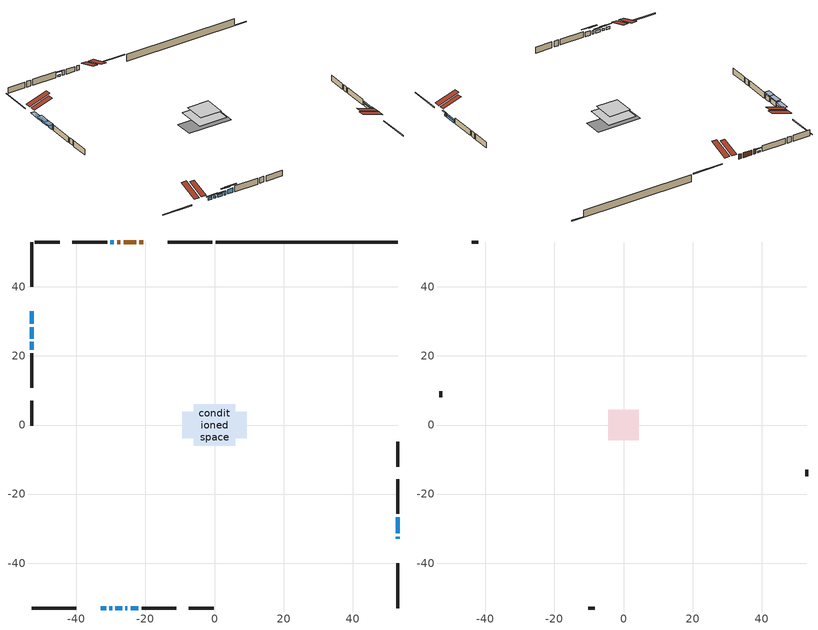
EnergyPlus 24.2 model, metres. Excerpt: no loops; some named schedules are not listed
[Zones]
conditioned space
 floor adiabatic (AdiabaticFloorConstruction): -5.98,-5.98 -5.98,5.98 5.98,5.98 5.98,-5.98 z1.92
 floor foundation (Slab1 construction): -9.31,-3.84 -9.31,3.84 9.31,3.84 9.31,-3.84 z-1.09
 wall outside (RimJoist1 construction): -0.58,52.98 -13.47,52.98 / -52.98,-52.98 -40.08,-52.98 / -52.98,52.98 -52.98,40.08 / 52.98,-52.98 52.98,-40.08 z1.92:2.22
 wall outside (AdiabaticWallConstruction 1): -20.62,52.98 -21.72,52.98 / -22.65,52.98 -26.31,52.98 / -27.24,52.98 -28.17,52.98 z1.92:3.95
 wall outside (AdiabaticWallConstruction): 52.98,-32.94 52.98,-32.33 z1.92:2.84; 52.98,-31.4 52.98,-26.67 / -32.94,-52.98 -31.36,-52.98 / -30.43,-52.98 -29.67,-52.98 z1.92:2.89; -28.74,-52.98 -26.76,-52.98 z1.92:2.94; -52.98,32.94 -52.98,29.28 z1.92:3.29; -25.83,-52.98 -25.22,-52.98 z1.92:3.55; -52.98,28.35 -52.98,25 / -52.98,24.07 -52.98,21.73 z1.92:3.95; -24.29,-52.98 -22.06,-52.98 z1.92:3.75; -29.1,52.98 -30.17,52.98 z1.92:2.63
 wall outside (Wall1 construction): -31.1,52.98 -41.13,52.98 / -21.13,-52.98 -11.1,-52.98 / -52.98,20.8 -52.98,10.77 / 52.98,-25.74 52.98,-15.71 z1.92:4.36
 wall outside (Wall3 construction): -44.82,52.98 -52.05,52.98 / -7.41,-52.98 -0.18,-52.98 / -52.98,7.08 -52.98,-0.15 / 52.98,-12.03 52.98,-4.8 z1.92:4.36
 wall foundation (FoundationWall1 construction): 0.35,52.98,-1.09 0.35,52.98,1.92 47.71,52.98,1.92 47.71,52.98,-0.81 52.98,52.98,-0.81 52.98,52.98,-1.09
 window (WindowConstruction 8): 52.98,-32.94 52.98,-32.33 z1.92:2.83
 window (WindowConstruction 4): 52.98,-31.4 52.98,-26.67 z1.92:2.89
 window (WindowConstruction 5): -32.94,-52.98 -31.36,-52.98 z1.92:2.89
 window (WindowConstruction 6): -30.43,-52.98 -29.67,-52.98 z1.92:2.89
 window (WindowConstruction 7): -28.74,-52.98 -26.76,-52.98 z1.92:2.93
 window (WindowConstruction 10): -52.98,32.94 -52.98,29.28 z1.92:3.29
 window (WindowConstruction 9): -25.83,-52.98 -25.22,-52.98 z1.92:3.54
 window (WindowConstruction): -52.98,28.35 -52.98,25 z1.92:3.95
 window (WindowConstruction 1): -24.29,-52.98 -22.06,-52.98 z1.92:3.75
 window (WindowConstruction 2): -52.98,24.07 -52.98,21.73 z1.92:3.95
 window (WindowConstruction 3): -29.1,52.98 -30.17,52.98 z1.92:2.63
 door (Door): -20.62,52.98 -21.72,52.98 z1.92:3.95
 door (Door 1): -22.65,52.98 -26.31,52.98 z1.92:3.95
 door (Door 2): -27.24,52.98 -28.17,52.98 z1.92:3.95
 ceiling adiabatic (AdiabaticFloorConstruction): 5.98,-5.98 5.98,5.98 -5.98,5.98 -5.98,-5.98 z1.92
 roof outside (Roof2 construction): -19.69,52.98,4.36 -19.69,45.14,6.97 -17.62,45.14,6.97 -17.62,52.98,4.36; -33.87,-52.98,4.36 -33.87,-45.14,6.97 -35.93,-45.14,6.97 -35.93,-52.98,4.36; -52.98,33.87,4.36 -45.14,33.87,6.97 -45.14,35.93,6.97 -52.98,35.93,4.36; 52.98,-33.87,4.36 45.14,-33.87,6.97 45.14,-35.93,6.97 52.98,-35.93,4.36
attic - vented
 floor to conditioned space (Floor1 construction Reversed): -4.46,-4.46 -4.46,4.46 4.46,4.46 4.46,-4.46 z4.36
 wall outside (Wall2 construction): -42.06,52.98 -43.89,52.98 / -10.17,-52.98 -8.34,-52.98 / -52.98,9.84 -52.98,8.01 / 52.98,-14.78 52.98,-12.95 z1.92:4.36
 roof outside (Roof1 construction): -16.69,52.98,4.36 -16.69,44.29,7.26 -14.4,44.29,7.26 -14.4,52.98,4.36; -36.86,-52.98,4.36 -36.86,-44.29,7.26 -39.15,-44.29,7.26 -39.15,-52.98,4.36; -52.98,36.86,4.36 -44.29,36.86,7.26 -44.29,39.15,7.26 -52.98,39.15,4.36; 52.98,-36.86,4.36 44.29,-36.86,7.26 44.29,-39.15,7.26 52.98,-39.15,4.36
shading: 52.98,-31.42 52.98,-33.85 53.36,-33.85 53.36,-31.42 z3.75; 52.98,-26.06 52.98,-32.01 53.36,-32.01 53.36,-26.06 z3.5; -30.45,-52.98 -33.85,-52.98 -33.85,-53.36 -30.45,-53.36 z3.8; -28.76,-52.98 -31.34,-52.98 -31.34,-53.36 -28.76,-53.36 z3.8; -26.15,-52.98 -29.35,-52.98 -29.35,-53.36 -26.15,-53.36 z3.54; -52.98,28.67 -52.98,33.55 -54.8,33.55 -54.8,28.67 z3.9; -23.7,-52.98 -27.35,-52.98 -27.35,-53.36 -23.7,-53.36 z5.07; -52.98,24.39 -52.98,28.96 -54.8,28.96 -54.8,24.39 z4.56; -20.54,-52.98 -25.82,-52.98 -25.82,-53.36 -20.54,-53.36 z5.27; -52.98,21.12 -52.98,24.68 -54.8,24.68 -54.8,21.12 z4.56; -31.39,52.98 -27.88,52.98 -27.88,53.36 -31.39,53.36 z3.85
[Building]
Building 1: Terrain=Suburbs
[Site:Location]
Saint John AP_NB: Latitude {deg}=45.32; Longitude {deg}=-65.89; Time Zone {hr}=-4; Elevation {m}=109; Keep Site Location Information=Yes
[Site:GroundTemperature:Shallow]
1.82357, -0.0370019, -0.186003, 0.696932, 4.24142, 7.7694, 10.828, 12.7655, 12.9301, 11.3543, 8.37368, 4.95392
[Site:WaterMainsTemperature]
Calculation Method=Schedule; Temperature Schedule=mains temperature schedule
[Material] Roughness=Rough; Thermal Absorptance=0.9
Name | Thickness {m} | Conductivity {W/m-K} | Density {kg/m3} | Specific Heat {J/kg-K} | Solar Absorptance | Visible Absorptance
asphalt or fiberglass shingles | 0.00635 | 0.162714 | 1121.4 | 1465.45 | 0.4 | 0.4
ceiling loosefill ins | 0.0846667 | 0.0480833 | 16.02 | 1046.75 | 0.7 | 0.7
ceiling stud and cavity | 0.1397 | 0.0851257 | 65.682 | 1177.47 | 0.7 | 0.7
concrete 4.0 in. | 0.1016 | 1.803125 | 2242.8 | 837.4 | 0.7 | 0.7
concrete 8.0 in. | 0.2032 | 1.803125 | 2242.8 | 837.4 | 0.7 | 0.7
door material | 0.04445 | 0.0451087 | 512.64 | 1214.23 | 0.7 | 0.7
door material 1 | 0.04445 | 0.327969 | 512.64 | 1214.23 | 0.7 | 0.7
floor covering | 0.0127 | 0.0433444 | 54.468 | 1339.84 | 0.6 | 0.6
floor rigid ins; wall rigid ins 1 | 0.512978 | 0.029427 | 32.04 | 1214.23 | 0.7 | 0.7
floor stud and cavity | 0.1397 | 1.75129 | 37.0049 | 1207.88 | 0.7 | 0.7
furniture material conditioned space 1 | 0.1524 | 0.115458 | 640.8 | 1214.23 | 0.6 | 0.6
gypsum board | 0.0127 | 0.160291 | 801 | 837.4 | 0.6 | 0.6
osb sheathing 0.5 in. | 0.0127 | 0.115458 | 512.64 | 1214.23 | 0.7 | 0.7
osb sheathing 0.75 in. | 0.01905 | 0.115458 | 512.64 | 1214.23 | 0.7 | 0.7
osb sheathing 2.0 in. | 0.0508 | 0.115458 | 512.64 | 1214.23 | 0.7 | 0.7
rim joist rigid ins | 0.103632 | 0.029427 | 32.04 | 1214.23 | 0.7 | 0.7
rim joist stud and cavity | 0.0508 | 0.0192516 | 125.044 | 1163.47 | 0.6 | 0.6
roof rigid ins; wall rigid ins | 0.051816 | 0.029427 | 32.04 | 1214.23 | 0.7 | 0.7
roof stud and cavity | 0.2032 | 0.211052 | 78.34581 | 1123.46 | 0.7 | 0.7
wall stud and cavity | 0.1397 | 0.184082 | 139.0536 | 1170.24 | 0.7 | 0.7
wall stud and cavity 1 | 0.0889 | 6.1454 | 50.32683 | 1063.81 | 0.6 | 0.6
wall stud and cavity 2 | 0.1397 | 0.250838 | 139.0536 | 1170.24 | 0.7 | 0.7
wall stud and cavity 3 | 0.0889 | 0.380278 | 52.3479 | 1209.89 | 0.7 | 0.7
wall stud and cavity 4 | 0.0889 | 0.391764 | 83.0341 | 1211.67 | 0.7 | 0.7
wood siding | 0.0254 | 0.102417 | 544.68 | 1172.36 | 0.4 | 0.4
wood siding 1 | 0.00254 | 0.102417 | 544.68 | 1172.36 | 0.4 | 0.4
wood siding 2; wood siding 3; wood siding 4 | 0.0254 | 0.102417 | 544.68 | 1172.36 | 0.7 | 0.7
[WindowMaterial:SimpleGlazingSystem]
Name | U-Factor {W/m2-K} | Solar Heat Gain Coefficient
WindowMaterial | 2.92076 | 0.62
WindowMaterial 1 | 2.23884 | 0.63
WindowMaterial 2 | 2.91622 | 0.65
WindowMaterial 3 | 3.01899 | 0.5
WindowMaterial 4 | 2.97357 | 0.57
WindowMaterial 5 | 3.02581 | 0.5
WindowMaterial 6 | 2.24735 | 0.63
WindowMaterial 7 | 1.967427 | 0.57
WindowMaterial 8 | 3.00253 | 0.52
WindowMaterial 9 | 2.94631 | 0.61
[Construction]
AdiabaticFloorConstruction: floor stud and cavity, floor rigid ins, osb sheathing 0.75 in., floor covering
AdiabaticWallConstruction: wood siding 3, wall rigid ins 1, wall stud and cavity 3, gypsum board
AdiabaticWallConstruction 1: wood siding 4, wall rigid ins 1, wall stud and cavity 3, gypsum board
Door; Door 2: door material
Door 1: door material 1
Floor1 construction Reversed: gypsum board, ceiling stud and cavity, ceiling loosefill ins
FoundationWall1 construction: concrete 8.0 in.
furniture construction conditioned space 1: furniture material conditioned space 1
PartitionWallConstruction: gypsum board, wall stud and cavity 4, gypsum board
RimJoist1 construction: wood siding 2, rim joist rigid ins, osb sheathing 2.0 in., rim joist stud and cavity
Roof1 construction: asphalt or fiberglass shingles
Roof2 construction: asphalt or fiberglass shingles, roof rigid ins, osb sheathing 0.75 in., roof stud and cavity, gypsum board
Slab1 construction: concrete 4.0 in.
Wall1 construction: wood siding, wall rigid ins, osb sheathing 0.5 in., wall stud and cavity, gypsum board
Wall2 construction: wood siding 1, wall stud and cavity 1
Wall3 construction: wood siding, wall rigid ins, osb sheathing 0.5 in., wall stud and cavity 2, gypsum board
WindowConstruction: WindowMaterial
WindowConstruction 1: WindowMaterial 1
WindowConstruction 10: WindowMaterial 9
WindowConstruction 2: WindowMaterial 2
WindowConstruction 3: WindowMaterial 3
WindowConstruction 4; WindowConstruction 5: WindowMaterial 4
WindowConstruction 6: WindowMaterial 5
WindowConstruction 7: WindowMaterial 6
WindowConstruction 8: WindowMaterial 7
WindowConstruction 9: WindowMaterial 8
[Zone] Multiplier=1; Part of Total Floor Area=Yes
Name | Volume {m3}
attic - vented | 37.4299
conditioned space | 880.6
[Space]
Name | Zone | Volume {m3}
attic - vented 1 | attic - vented | 37.4299
conditioned space 1 | conditioned space | 880.6
[ZoneInfiltration:EffectiveLeakageArea]
infil attic - vented 1: Zone or Space=attic - vented 1; Schedule=Always On Discrete; Effective Air Leakage Area {cm2}=2809.41; Stack Coefficient=0.00037099; Wind Coefficient=1.30137e-05
[ZoneMixing]
whole house fan mix: Zone or Space=attic - vented; Schedule=Always On Continuous; Design Flow Rate Calculation Method=Flow/Zone; Design Flow Rate {m3/s}=0; Source Zone or Space=conditioned space
[SurfaceProperty:ExposedFoundationPerimeter]
Slab1: Exposed Perimeter Calculation Method=TotalExposedPerimeter; Total Exposed Perimeter {m}=52.627
[InternalMass] Zone or ZoneList=conditioned space; Space or SpaceList=conditioned space 1
Name | Construction | Surface Area {m2}
furniture mass conditioned space 1 | furniture construction conditioned space 1 | 114.56
partition wall mass | PartitionWallConstruction | 286.4
[Lights]
interior lighting: Zone or ZoneList or Space or SpaceList=conditioned space 1; Schedule=interior lighting schedule; Design Level Calculation Method=LightingLevel; Lighting Level {W}=343.2; Return Air Fraction=0; Fraction Radiant=0.6; Fraction Visible=0.2; Fraction Replaceable=1
[People]
occupants: Zone or ZoneList or Space or SpaceList=conditioned space 1; Number of People Schedule=occupants schedule; Number of People Calculation Method=People; Number of People=3; Fraction Radiant=0.314171; Sensible Heat Fraction=0.56303; Activity Level Schedule=occupants activity schedule; Carbon Dioxide Generation Rate {m3/s-W}=0; Enable ASHRAE 55 Comfort Warnings=No; Mean Radiant Temperature Calculation Type=EnclosureAveraged
[ElectricEquipment] Zone or ZoneList or Space or SpaceList=conditioned space 1; Design Level Calculation Method=EquipmentLevel
Name | Schedule | Design Level {W} | Fraction Latent | Fraction Radiant | Fraction Lost
clothes dryer | clothes dryer schedule | 140.772 | 0.015 | 0.081 | 0.85
clothes washer | clothes washer schedule | 32.1985 | 0.03 | 0.162 | 0.7
cooking range | cooking range schedule | 215.147 | 0.08 | 0.432 | 0.2
dishwasher | dishwasher schedule | 66.8632 | 0.3 | 0.18 | 0.4
fridge | fridge schedule | 72.9452 | 0 | 0.6 | 0
mech vent bath fan 0 | mech vent bath fan 0 schedule | 25.1 | 0 | 0 | 1
mech vent house fan | mech vent house fan schedule | 0 | 0 | 0 | 1
mech vent house fan cfis | mech vent house fan cfis schedule | 0 | 0 | 0 | 0
misc plug loads | misc plug loads schedule | 494.7 | 0.045 | 0.513 | 0.1
whole house fan | Always On Discrete | 0 | 0 | 0 | 1
[OtherEquipment] Zone or ZoneList or Space or SpaceList=conditioned space 1; Design Level Calculation Method=EquipmentLevel
Name | Fuel Type | Schedule | Design Level {W} | Fraction Latent | Fraction Radiant | Fraction Lost
clothes dryer 1 | Electricity | clothes dryer schedule | 0 | 0.015 | 0.081 | 0.85
cooking range 1 | Electricity | cooking range schedule | 0 | 0.08 | 0.432 | 0.2
general water use latent | None | general water use schedule | 62.594 | 1 | 0 | 0
general water use sensible | None | general water use schedule | -61.6891 | 0 | 0.6 | 0
mech vent house fan latent load | None | Always On Discrete | 0 | 1 | 0 | 0
mech vent house fan sensible load | None | Always On Discrete | 0 | 0 | 0 | 0
water heater energy adjustment1 | Electricity | Always On Discrete | 0.01 | 0 | 0 | 1
[ZoneInfiltration:DesignFlowRate] Zone or ZoneList or Space or SpaceList=conditioned space 1; Schedule=Always On Discrete; Design Flow Rate Calculation Method=Flow/Zone; Design Flow Rate {m3/s}=0
infil flow; natural vent flow; whole house fan flow
[Foundation:Kiva]
Foundation Kiva 1: Initial Indoor Air Temperature {C}=18; Wall Height Above Grade {m}=1.92; Wall Depth Below Slab {m}=0.2032
[Foundation:Kiva:Settings]
Soil Conductivity {W/m-K}=0.849921; Soil Density {kg/m3}=1842.3; Soil Specific Heat {J/kg-K}=418.7; Ground Solar Absorptivity=0.9; Ground Thermal Absorptivity=0.9; Ground Surface Roughness {m}=0.03; Far-Field Width {m}=40; Deep-Ground Boundary Condition=ZeroFlux; Deep-Ground Depth {m}=40; Minimum Cell Dimension {m}=0.2; Maximum Cell Growth Coefficient=3; Simulation Timestep=Timestep
[Exterior:Lights]
exterior lighting: Schedule=exterior lighting schedule; Design Level {W}=75.6
[Schedule:Constant]
Name | Hourly Value
Always On Continuous; mech vent house fan schedule; mech vent house fan cfis schedule; Always On Discrete | 1
occupants activity schedule | 117.228
fridge schedule | 0
[Schedule:Week:Daily]
interior lighting schedule Week Rule - Jan1-Jan27: interior lighting schedule day, interior lighting schedule day, interior lighting schedule day, interior lighting schedule day, interior lighting schedule day, interior lighting schedule day, interior lighting schedule day, interior lighting schedule default day, interior lighting schedule default day, interior lighting schedule default day, interior lighting schedule default day, interior lighting schedule default day
interior lighting schedule Week Rule - Jan28-Feb3: interior lighting schedule day, interior lighting schedule day, interior lighting schedule day, interior lighting schedule day, interior lighting schedule day 1, interior lighting schedule day 1, interior lighting schedule day 1, interior lighting schedule default day, interior lighting schedule default day, interior lighting schedule default day, interior lighting schedule default day, interior lighting schedule default day
interior lighting schedule Week Rule - Feb4-Feb24: interior lighting schedule day 1, interior lighting schedule day 1, interior lighting schedule day 1, interior lighting schedule day 1, interior lighting schedule day 1, interior lighting schedule day 1, interior lighting schedule day 1, interior lighting schedule default day, interior lighting schedule default day, interior lighting schedule default day, interior lighting schedule default day, interior lighting schedule default day
interior lighting schedule Week Rule - Feb25-Mar3: interior lighting schedule day 1, interior lighting schedule day 1, interior lighting schedule day 1, interior lighting schedule day 1, interior lighting schedule day 2, interior lighting schedule day 2, interior lighting schedule day 2, interior lighting schedule default day, interior lighting schedule default day, interior lighting schedule default day, interior lighting schedule default day, interior lighting schedule default day
interior lighting schedule Week Rule - Mar4-Mar31: interior lighting schedule day 2, interior lighting schedule day 2, interior lighting schedule day 2, interior lighting schedule day 2, interior lighting schedule day 2, interior lighting schedule day 2, interior lighting schedule day 2, interior lighting schedule default day, interior lighting schedule default day, interior lighting schedule default day, interior lighting schedule default day, interior lighting schedule default day
interior lighting schedule Week Rule - Apr1-Apr28: interior lighting schedule day 3, interior lighting schedule day 3, interior lighting schedule day 3, interior lighting schedule day 3, interior lighting schedule day 3, interior lighting schedule day 3, interior lighting schedule day 3, interior lighting schedule default day, interior lighting schedule default day, interior lighting schedule default day, interior lighting schedule default day, interior lighting schedule default day
interior lighting schedule Week Rule - Apr29-May5: interior lighting schedule day 3, interior lighting schedule day 3, interior lighting schedule day 4, interior lighting schedule day 4, interior lighting schedule day 4, interior lighting schedule day 4, interior lighting schedule day 4, interior lighting schedule default day, interior lighting schedule default day, interior lighting schedule default day, interior lighting schedule default day, interior lighting schedule default day
interior lighting schedule Week Rule - May6-May26: interior lighting schedule day 4, interior lighting schedule day 4, interior lighting schedule day 4, interior lighting schedule day 4, interior lighting schedule day 4, interior lighting schedule day 4, interior lighting schedule day 4, interior lighting schedule default day, interior lighting schedule default day, interior lighting schedule default day, interior lighting schedule default day, interior lighting schedule default day
interior lighting schedule Week Rule - May27-Jun2: interior lighting schedule day 4, interior lighting schedule day 4, interior lighting schedule day 4, interior lighting schedule day 4, interior lighting schedule day 4, interior lighting schedule day 5, interior lighting schedule day 5, interior lighting schedule default day, interior lighting schedule default day, interior lighting schedule default day, interior lighting schedule default day, interior lighting schedule default day
interior lighting schedule Week Rule - Jun3-Jun30: interior lighting schedule day 5, interior lighting schedule day 5, interior lighting schedule day 5, interior lighting schedule day 5, interior lighting schedule day 5, interior lighting schedule day 5, interior lighting schedule day 5, interior lighting schedule default day, interior lighting schedule default day, interior lighting schedule default day, interior lighting schedule default day, interior lighting schedule default day
interior lighting schedule Week Rule - Jul1-Jul28: interior lighting schedule day 6, interior lighting schedule day 6, interior lighting schedule day 6, interior lighting schedule day 6, interior lighting schedule day 6, interior lighting schedule day 6, interior lighting schedule day 6, interior lighting schedule default day, interior lighting schedule default day, interior lighting schedule default day, interior lighting schedule default day, interior lighting schedule default day
interior lighting schedule Week Rule - Jul29-Aug4: interior lighting schedule day 6, interior lighting schedule day 6, interior lighting schedule day 6, interior lighting schedule day 7, interior lighting schedule day 7, interior lighting schedule day 7, interior lighting schedule day 7, interior lighting schedule default day, interior lighting schedule default day, interior lighting schedule default day, interior lighting schedule default day, interior lighting schedule default day
interior lighting schedule Week Rule - Aug5-Aug25: interior lighting schedule day 7, interior lighting schedule day 7, interior lighting schedule day 7, interior lighting schedule day 7, interior lighting schedule day 7, interior lighting schedule day 7, interior lighting schedule day 7, interior lighting schedule default day, interior lighting schedule default day, interior lighting schedule default day, interior lighting schedule default day, interior lighting schedule default day
interior lighting schedule Week Rule - Aug26-Sep1: interior lighting schedule day 7, interior lighting schedule day 7, interior lighting schedule day 7, interior lighting schedule day 7, interior lighting schedule day 7, interior lighting schedule day 7, interior lighting schedule day 8, interior lighting schedule default day, interior lighting schedule default day, interior lighting schedule default day, interior lighting schedule default day, interior lighting schedule default day
interior lighting schedule Week Rule - Sep2-Sep29: interior lighting schedule day 8, interior lighting schedule day 8, interior lighting schedule day 8, interior lighting schedule day 8, interior lighting schedule day 8, interior lighting schedule day 8, interior lighting schedule day 8, interior lighting schedule default day, interior lighting schedule default day, interior lighting schedule default day, interior lighting schedule default day, interior lighting schedule default day
interior lighting schedule Week Rule - Sep30-Oct6: interior lighting schedule day 8, interior lighting schedule day 9, interior lighting schedule day 9, interior lighting schedule day 9, interior lighting schedule day 9, interior lighting schedule day 9, interior lighting schedule day 9, interior lighting schedule default day, interior lighting schedule default day, interior lighting schedule default day, interior lighting schedule default day, interior lighting schedule default day
interior lighting schedule Week Rule - Oct7-Oct27: interior lighting schedule day 9, interior lighting schedule day 9, interior lighting schedule day 9, interior lighting schedule day 9, interior lighting schedule day 9, interior lighting schedule day 9, interior lighting schedule day 9, interior lighting schedule default day, interior lighting schedule default day, interior lighting schedule default day, interior lighting schedule default day, interior lighting schedule default day
interior lighting schedule Week Rule - Oct28-Nov3: interior lighting schedule day 9, interior lighting schedule day 9, interior lighting schedule day 9, interior lighting schedule day 9, interior lighting schedule day 10, interior lighting schedule day 10, interior lighting schedule day 10, interior lighting schedule default day, interior lighting schedule default day, interior lighting schedule default day, interior lighting schedule default day, interior lighting schedule default day
interior lighting schedule Week Rule - Nov4-Nov24: interior lighting schedule day 10, interior lighting schedule day 10, interior lighting schedule day 10, interior lighting schedule day 10, interior lighting schedule day 10, interior lighting schedule day 10, interior lighting schedule day 10, interior lighting schedule default day, interior lighting schedule default day, interior lighting schedule default day, interior lighting schedule default day, interior lighting schedule default day
interior lighting schedule Week Rule - Nov25-Dec1: interior lighting schedule day 10, interior lighting schedule day 10, interior lighting schedule day 10, interior lighting schedule day 10, interior lighting schedule day 10, interior lighting schedule day 10, interior lighting schedule day 11, interior lighting schedule default day, interior lighting schedule default day, interior lighting schedule default day, interior lighting schedule default day, interior lighting schedule default day
interior lighting schedule Week Rule - Dec2-Dec31: interior lighting schedule day 11, interior lighting schedule day 11, interior lighting schedule day 11, interior lighting schedule day 11, interior lighting schedule day 11, interior lighting schedule day 11, interior lighting schedule day 11, interior lighting schedule default day, interior lighting schedule default day, interior lighting schedule default day, interior lighting schedule default day, interior lighting schedule default day
occupants schedule Week Rule - Jan1-Dec31: occupants schedule day, occupants schedule day, occupants schedule day, occupants schedule day, occupants schedule day, occupants schedule day, occupants schedule day, occupants schedule default day, occupants schedule default day, occupants schedule default day, occupants schedule default day, occupants schedule default day
clothes dryer schedule Week Rule - Jan1-Dec31: clothes dryer schedule day, clothes dryer schedule day, clothes dryer schedule day, clothes dryer schedule day, clothes dryer schedule day, clothes dryer schedule day, clothes dryer schedule day, clothes dryer schedule default day, clothes dryer schedule default day, clothes dryer schedule default day, clothes dryer schedule default day, clothes dryer schedule default day
clothes washer schedule Week Rule - Jan1-Dec31: clothes washer schedule day, clothes washer schedule day, clothes washer schedule day, clothes washer schedule day, clothes washer schedule day, clothes washer schedule day, clothes washer schedule day, clothes washer schedule default day, clothes washer schedule default day, clothes washer schedule default day, clothes washer schedule default day, clothes washer schedule default day
cooking range schedule Week Rule - Jan1-Dec31: cooking range schedule day, cooking range schedule day, cooking range schedule day, cooking range schedule day, cooking range schedule day, cooking range schedule day, cooking range schedule day, cooking range schedule default day, cooking range schedule default day, cooking range schedule default day, cooking range schedule default day, cooking range schedule default day
dishwasher schedule Week Rule - Jan1-Dec31: dishwasher schedule day, dishwasher schedule day, dishwasher schedule day, dishwasher schedule day, dishwasher schedule day, dishwasher schedule day, dishwasher schedule day, dishwasher schedule default day, dishwasher schedule default day, dishwasher schedule default day, dishwasher schedule default day, dishwasher schedule default day
mech vent bath fan 0 schedule Week Rule - Jan1-Dec31: mech vent bath fan 0 schedule day, mech vent bath fan 0 schedule day, mech vent bath fan 0 schedule day, mech vent bath fan 0 schedule day, mech vent bath fan 0 schedule day, mech vent bath fan 0 schedule day, mech vent bath fan 0 schedule day, mech vent bath fan 0 schedule default day, mech vent bath fan 0 schedule default day, mech vent bath fan 0 schedule default day, mech vent bath fan 0 schedule default day, mech vent bath fan 0 schedule default day
misc plug loads schedule Week Rule - Jan1-Dec31: misc plug loads schedule day, misc plug loads schedule day, misc plug loads schedule day, misc plug loads schedule day, misc plug loads schedule day, misc plug loads schedule day, misc plug loads schedule day, misc plug loads schedule default day, misc plug loads schedule default day, misc plug loads schedule default day, misc plug loads schedule default day, misc plug loads schedule default day
general water use schedule Week Rule - Jan1-Dec31: general water use schedule day, general water use schedule day, general water use schedule day, general water use schedule day, general water use schedule day, general water use schedule day, general water use schedule day, general water use schedule default day, general water use schedule default day, general water use schedule default day, general water use schedule default day, general water use schedule default day
exterior lighting schedule Week Rule - Jan1-Jan27: exterior lighting schedule day, exterior lighting schedule day, exterior lighting schedule day, exterior lighting schedule day, exterior lighting schedule day, exterior lighting schedule day, exterior lighting schedule day, exterior lighting schedule default day, exterior lighting schedule default day, exterior lighting schedule default day, exterior lighting schedule default day, exterior lighting schedule default day
exterior lighting schedule Week Rule - Jan28-Feb3: exterior lighting schedule day, exterior lighting schedule day, exterior lighting schedule day, exterior lighting schedule day, exterior lighting schedule day 1, exterior lighting schedule day 1, exterior lighting schedule day 1, exterior lighting schedule default day, exterior lighting schedule default day, exterior lighting schedule default day, exterior lighting schedule default day, exterior lighting schedule default day
exterior lighting schedule Week Rule - Feb4-Feb24: exterior lighting schedule day 1, exterior lighting schedule day 1, exterior lighting schedule day 1, exterior lighting schedule day 1, exterior lighting schedule day 1, exterior lighting schedule day 1, exterior lighting schedule day 1, exterior lighting schedule default day, exterior lighting schedule default day, exterior lighting schedule default day, exterior lighting schedule default day, exterior lighting schedule default day
exterior lighting schedule Week Rule - Feb25-Mar3: exterior lighting schedule day 1, exterior lighting schedule day 1, exterior lighting schedule day 1, exterior lighting schedule day 1, exterior lighting schedule day 2, exterior lighting schedule day 2, exterior lighting schedule day 2, exterior lighting schedule default day, exterior lighting schedule default day, exterior lighting schedule default day, exterior lighting schedule default day, exterior lighting schedule default day
exterior lighting schedule Week Rule - Mar4-Mar31: exterior lighting schedule day 2, exterior lighting schedule day 2, exterior lighting schedule day 2, exterior lighting schedule day 2, exterior lighting schedule day 2, exterior lighting schedule day 2, exterior lighting schedule day 2, exterior lighting schedule default day, exterior lighting schedule default day, exterior lighting schedule default day, exterior lighting schedule default day, exterior lighting schedule default day
exterior lighting schedule Week Rule - Apr1-Apr28: exterior lighting schedule day 3, exterior lighting schedule day 3, exterior lighting schedule day 3, exterior lighting schedule day 3, exterior lighting schedule day 3, exterior lighting schedule day 3, exterior lighting schedule day 3, exterior lighting schedule default day, exterior lighting schedule default day, exterior lighting schedule default day, exterior lighting schedule default day, exterior lighting schedule default day
exterior lighting schedule Week Rule - Apr29-May5: exterior lighting schedule day 3, exterior lighting schedule day 3, exterior lighting schedule day 4, exterior lighting schedule day 4, exterior lighting schedule day 4, exterior lighting schedule day 4, exterior lighting schedule day 4, exterior lighting schedule default day, exterior lighting schedule default day, exterior lighting schedule default day, exterior lighting schedule default day, exterior lighting schedule default day
exterior lighting schedule Week Rule - May6-May26: exterior lighting schedule day 4, exterior lighting schedule day 4, exterior lighting schedule day 4, exterior lighting schedule day 4, exterior lighting schedule day 4, exterior lighting schedule day 4, exterior lighting schedule day 4, exterior lighting schedule default day, exterior lighting schedule default day, exterior lighting schedule default day, exterior lighting schedule default day, exterior lighting schedule default day
exterior lighting schedule Week Rule - May27-Jun2: exterior lighting schedule day 4, exterior lighting schedule day 4, exterior lighting schedule day 4, exterior lighting schedule day 4, exterior lighting schedule day 4, exterior lighting schedule day 5, exterior lighting schedule day 5, exterior lighting schedule default day, exterior lighting schedule default day, exterior lighting schedule default day, exterior lighting schedule default day, exterior lighting schedule default day
exterior lighting schedule Week Rule - Jun3-Jun30: exterior lighting schedule day 5, exterior lighting schedule day 5, exterior lighting schedule day 5, exterior lighting schedule day 5, exterior lighting schedule day 5, exterior lighting schedule day 5, exterior lighting schedule day 5, exterior lighting schedule default day, exterior lighting schedule default day, exterior lighting schedule default day, exterior lighting schedule default day, exterior lighting schedule default day
exterior lighting schedule Week Rule - Jul1-Jul28: exterior lighting schedule day 6, exterior lighting schedule day 6, exterior lighting schedule day 6, exterior lighting schedule day 6, exterior lighting schedule day 6, exterior lighting schedule day 6, exterior lighting schedule day 6, exterior lighting schedule default day, exterior lighting schedule default day, exterior lighting schedule default day, exterior lighting schedule default day, exterior lighting schedule default day
exterior lighting schedule Week Rule - Jul29-Aug4: exterior lighting schedule day 6, exterior lighting schedule day 6, exterior lighting schedule day 6, exterior lighting schedule day 7, exterior lighting schedule day 7, exterior lighting schedule day 7, exterior lighting schedule day 7, exterior lighting schedule default day, exterior lighting schedule default day, exterior lighting schedule default day, exterior lighting schedule default day, exterior lighting schedule default day
exterior lighting schedule Week Rule - Aug5-Aug25: exterior lighting schedule day 7, exterior lighting schedule day 7, exterior lighting schedule day 7, exterior lighting schedule day 7, exterior lighting schedule day 7, exterior lighting schedule day 7, exterior lighting schedule day 7, exterior lighting schedule default day, exterior lighting schedule default day, exterior lighting schedule default day, exterior lighting schedule default day, exterior lighting schedule default day
exterior lighting schedule Week Rule - Aug26-Sep1: exterior lighting schedule day 7, exterior lighting schedule day 7, exterior lighting schedule day 7, exterior lighting schedule day 7, exterior lighting schedule day 7, exterior lighting schedule day 7, exterior lighting schedule day 8, exterior lighting schedule default day, exterior lighting schedule default day, exterior lighting schedule default day, exterior lighting schedule default day, exterior lighting schedule default day
exterior lighting schedule Week Rule - Sep2-Sep29: exterior lighting schedule day 8, exterior lighting schedule day 8, exterior lighting schedule day 8, exterior lighting schedule day 8, exterior lighting schedule day 8, exterior lighting schedule day 8, exterior lighting schedule day 8, exterior lighting schedule default day, exterior lighting schedule default day, exterior lighting schedule default day, exterior lighting schedule default day, exterior lighting schedule default day
exterior lighting schedule Week Rule - Sep30-Oct6: exterior lighting schedule day 8, exterior lighting schedule day 9, exterior lighting schedule day 9, exterior lighting schedule day 9, exterior lighting schedule day 9, exterior lighting schedule day 9, exterior lighting schedule day 9, exterior lighting schedule default day, exterior lighting schedule default day, exterior lighting schedule default day, exterior lighting schedule default day, exterior lighting schedule default day
exterior lighting schedule Week Rule - Oct7-Oct27: exterior lighting schedule day 9, exterior lighting schedule day 9, exterior lighting schedule day 9, exterior lighting schedule day 9, exterior lighting schedule day 9, exterior lighting schedule day 9, exterior lighting schedule day 9, exterior lighting schedule default day, exterior lighting schedule default day, exterior lighting schedule default day, exterior lighting schedule default day, exterior lighting schedule default day
[Schedule:Year]
interior lighting schedule: interior lighting schedule Week Rule - Jan1-Jan27, 1, 1, 1, 27, interior lighting schedule Week Rule - Jan28-Feb3, 1, 28, 2, 3, interior lighting schedule Week Rule - Feb4-Feb24, 2, 4, 2, 24, interior lighting schedule Week Rule - Feb25-Mar3, 2, 25, 3, 3, interior lighting schedule Week Rule - Mar4-Mar31, 3, 4, 3, 31, interior lighting schedule Week Rule - Apr1-Apr28, 4, 1, 4, 28, interior lighting schedule Week Rule - Apr29-May5, 4, 29, 5, 5, interior lighting schedule Week Rule - May6-May26, 5, 6, 5, 26, interior lighting schedule Week Rule - May27-Jun2, 5, 27, 6, 2, interior lighting schedule Week Rule - Jun3-Jun30, 6, 3, 6, 30, interior lighting schedule Week Rule - Jul1-Jul28, 7, 1, 7, 28, interior lighting schedule Week Rule - Jul29-Aug4, 7, 29, 8, 4, interior lighting schedule Week Rule - Aug5-Aug25, 8, 5, 8, 25, interior lighting schedule Week Rule - Aug26-Sep1, 8, 26, 9, 1, interior lighting schedule Week Rule - Sep2-Sep29, 9, 2, 9, 29, interior lighting schedule Week Rule - Sep30-Oct6, 9, 30, 10, 6, interior lighting schedule Week Rule - Oct7-Oct27, 10, 7, 10, 27, interior lighting schedule Week Rule - Oct28-Nov3, 10, 28, 11, 3, interior lighting schedule Week Rule - Nov4-Nov24, 11, 4, 11, 24, interior lighting schedule Week Rule - Nov25-Dec1, 11, 25, 12, 1, interior lighting schedule Week Rule - Dec2-Dec31, 12, 2, 12, 31
occupants schedule: occupants schedule Week Rule - Jan1-Dec31, 1, 1, 12, 31
clothes dryer schedule: clothes dryer schedule Week Rule - Jan1-Dec31, 1, 1, 12, 31
clothes washer schedule: clothes washer schedule Week Rule - Jan1-Dec31, 1, 1, 12, 31
cooking range schedule: cooking range schedule Week Rule - Jan1-Dec31, 1, 1, 12, 31
dishwasher schedule: dishwasher schedule Week Rule - Jan1-Dec31, 1, 1, 12, 31
mech vent bath fan 0 schedule: mech vent bath fan 0 schedule Week Rule - Jan1-Dec31, 1, 1, 12, 31
misc plug loads schedule: misc plug loads schedule Week Rule - Jan1-Dec31, 1, 1, 12, 31
general water use schedule: general water use schedule Week Rule - Jan1-Dec31, 1, 1, 12, 31
exterior lighting schedule: exterior lighting schedule Week Rule - Jan1-Jan27, 1, 1, 1, 27, exterior lighting schedule Week Rule - Jan28-Feb3, 1, 28, 2, 3, exterior lighting schedule Week Rule - Feb4-Feb24, 2, 4, 2, 24, exterior lighting schedule Week Rule - Feb25-Mar3, 2, 25, 3, 3, exterior lighting schedule Week Rule - Mar4-Mar31, 3, 4, 3, 31, exterior lighting schedule Week Rule - Apr1-Apr28, 4, 1, 4, 28, exterior lighting schedule Week Rule - Apr29-May5, 4, 29, 5, 5, exterior lighting schedule Week Rule - May6-May26, 5, 6, 5, 26, exterior lighting schedule Week Rule - May27-Jun2, 5, 27, 6, 2, exterior lighting schedule Week Rule - Jun3-Jun30, 6, 3, 6, 30, exterior lighting schedule Week Rule - Jul1-Jul28, 7, 1, 7, 28, exterior lighting schedule Week Rule - Jul29-Aug4, 7, 29, 8, 4, exterior lighting schedule Week Rule - Aug5-Aug25, 8, 5, 8, 25, exterior lighting schedule Week Rule - Aug26-Sep1, 8, 26, 9, 1, exterior lighting schedule Week Rule - Sep2-Sep29, 9, 2, 9, 29, exterior lighting schedule Week Rule - Sep30-Oct6, 9, 30, 10, 6, exterior lighting schedule Week Rule - Oct7-Oct27, 10, 7, 10, 27, exterior lighting schedule Week Rule - Oct28-Nov3, 10, 28, 11, 3, exterior lighting schedule Week Rule - Nov4-Nov24, 11, 4, 11, 24, exterior lighting schedule Week Rule - Nov25-Dec1, 11, 25, 12, 1, exterior lighting schedule Week Rule - Dec2-Dec31, 12, 2, 12, 31
[Schedule:Compact]
mains temperature schedule: Through: 01/01, For: AllDays, Until: 24:00, 6.42222, Through: 01/02, For: AllDays, Until: 24:00, 6.36056, Through: 01/03, For: AllDays, Until: 24:00, 6.3, Through: 01/04, For: AllDays, Until: 24:00, 6.24056, Through: 01/05, For: AllDays, Until: 24:00, 6.18167, Through: 01/06, For: AllDays, Until: 24:00, 6.12389, Through: 01/07, For: AllDays, Until: 24:00, 6.06722, Through: 01/08, For: AllDays, Until: 24:00, 6.01167, Through: 01/09, For: AllDays, Until: 24:00, 5.95722, Through: 01/10, For: AllDays, Until: 24:00, 5.90389, Through: 01/11, For: AllDays, Until: 24:00, 5.85111, Through: 01/12, For: AllDays, Until: 24:00, 5.8, Through: 01/13, For: AllDays, Until: 24:00, 5.74944, Through: 01/14, For: AllDays, Until: 24:00, 5.70056, Through: 01/15, For: AllDays, Until: 24:00, 5.65278, Through: 01/16, For: AllDays, Until: 24:00, 5.60556, Through: 01/17, For: AllDays, Until: 24:00, 5.56, Through: 01/18, For: AllDays, Until: 24:00, 5.51556, Through: 01/19, For: AllDays, Until: 24:00, 5.47222, Through: 01/20, For: AllDays, Until: 24:00, 5.43, Through: 01/21, For: AllDays, Until: 24:00, 5.38944, Through: 01/22, For: AllDays, Until: 24:00, 5.34944, Through: 01/23, For: AllDays, Until: 24:00, 5.31111, Through: 01/24, For: AllDays, Until: 24:00, 5.27389, Through: 01/25, For: AllDays, Until: 24:00, 5.23833, Through: 01/26, For: AllDays, Until: 24:00, 5.20333, Through: 01/27, For: AllDays, Until: 24:00, 5.17, Through: 01/28, For: AllDays, Until: 24:00, 5.13833, Through: 01/29, For: AllDays, Until: 24:00, 5.10722, Through: 01/30, For: AllDays, Until: 24:00, 5.07833, Through: 01/31, For: AllDays, Until: 24:00, 5.05, Through: 02/01, For: AllDays, Until: 24:00, 5.02333, Through: 02/02, For: AllDays, Until: 24:00, 4.99778, Through: 02/03, For: AllDays, Until: 24:00, 4.97389, Through: 02/04, For: AllDays, Until: 24:00, 4.95111, Through: 02/05, For: AllDays, Until: 24:00, 4.92944, Through: 02/06, For: AllDays, Until: 24:00, 4.90944, Through: 02/07, For: AllDays, Until: 24:00, 4.89111, Through: 02/08, For: AllDays, Until: 24:00, 4.87389, Through: 02/09, For: AllDays, Until: 24:00, 4.85778, Through: 02/10, For: AllDays, Until: 24:00, 4.84333, Through: 02/11, For: AllDays, Until: 24:00, 4.83, Through: 02/12, For: AllDays, Until: 24:00, 4.81833, Through: 02/13, For: AllDays, Until: 24:00, 4.80833, Through: 02/14, For: AllDays, Until: 24:00, 4.79944, Through: 02/15, For: AllDays, Until: 24:00, 4.79167, Through: 02/16, For: AllDays, Until: 24:00, 4.78556, Through: 02/17, For: AllDays, Until: 24:00, 4.78111, Through: 02/18, For: AllDays, Until: 24:00, 4.77778, Through: 02/19, For: AllDays, Until: 24:00, 4.77556, Through: 02/20, For: AllDays, Until: 24:00, 4.775, Through: 02/21, For: AllDays, Until: 24:00, 4.77611, Through: 02/22, For: AllDays, Until: 24:00, 4.77833, Through: 02/23, For: AllDays, Until: 24:00, 4.78222, Through: 02/24, For: AllDays, Until: 24:00, 4.78778, Through: 02/25, For: AllDays, Until: 24:00, 4.79389, Through: 02/26, For: AllDays, Until: 24:00, 4.80222, Through: 02/27, For: AllDays, Until: 24:00, 4.81167, Through: 02/28, For: AllDays, Until: 24:00, 4.82222, Through: 03/01, For: AllDays, Until: 24:00, 4.83444, Through: 03/02, For: AllDays, Until: 24:00, 4.84833, Through: 03/03, For: AllDays, Until: 24:00, 4.86278, Through: 03/04, For: AllDays, Until: 24:00, 4.87944, Through: 03/05, For: AllDays, Until: 24:00, 4.89722, Through: 03/06, For: AllDays, Until: 24:00, 4.91611, Through: 03/07, For: AllDays, Until: 24:00, 4.93667, Through: 03/08, For: AllDays, Until: 24:00, 4.95833, Through: 03/09, For: AllDays, Until: 24:00, 4.98167, Through: 03/10, For: AllDays, Until: 24:00, 5.00611, Through: 03/11, For: AllDays, Until: 24:00, 5.03222, Through: 03/12, For: AllDays, Until: 24:00, 5.05944, Through: 03/13, For: AllDays, Until: 24:00, 5.08778, Through: 03/14, For: AllDays, Until: 24:00, 5.11778, Through: 03/15, For: AllDays, Until: 24:00, 5.14889, Through: 03/16, For: AllDays, Until: 24:00, 5.18167, Through: 03/17, For: AllDays, Until: 24:00, 5.21556, Through: 03/18, For: AllDays, Until: 24:00, 5.25056, Through: 03/19, For: AllDays, Until: 24:00, 5.28667, Through: 03/20, For: AllDays, Until: 24:00, 5.32444, Through: 03/21, For: AllDays, Until: 24:00, 5.36333, Through: 03/22, For: AllDays, Until: 24:00, 5.40333, Through: 03/23, For: AllDays, Until: 24:00, 5.44444, Through: 03/24, For: AllDays, Until: 24:00, 5.48722, Through: 03/25, For: AllDays, Until: 24:00, 5.53056, Through: 03/26, For: AllDays, Until: 24:00, 5.57556, Through: 03/27, For: AllDays, Until: 24:00, 5.62167, Through: 03/28, For: AllDays, Until: 24:00, 5.66889, Through: 03/29, For: AllDays, Until: 24:00, 5.71722, Through: 03/30, For: AllDays, Until: 24:00, 5.76667, Through: 03/31, For: AllDays, Until: 24:00, 5.81722, Through: 04/01, For: AllDays, Until: 24:00, 5.86889, Through: 04/02, For: AllDays, Until: 24:00, 5.92222, Through: 04/03, For: AllDays, Until: 24:00, 5.97611, Through: 04/04, For: AllDays, Until: 24:00, 6.03056, Through: 04/05, For: AllDays, Until: 24:00, 6.08667, Through: 04/06, For: AllDays, Until: 24:00, 6.14389, Through: 04/07, For: AllDays, Until: 24:00, 6.20167, Through: 04/08, For: AllDays, Until: 24:00, 6.26056, Through: 04/09, For: AllDays, Until: 24:00, 6.32056, Through: 04/10, For: AllDays, Until: 24:00, 6.38167, Through: 04/11, For: AllDays, Until: 24:00, 6.44333, Through: 04/12, For: AllDays, Until: 24:00, 6.50611, Through: 04/13, For: AllDays, Until: 24:00, 6.57, Through: 04/14, For: AllDays, Until: 24:00, 6.63444, Through: 04/15, For: AllDays, Until: 24:00, 6.7, Through: 04/16, For: AllDays, Until: 24:00, 6.76611, Through: 04/17, For: AllDays, Until: 24:00, 6.83333, Through: 04/18, For: AllDays, Until: 24:00, 6.90111, Through: 04/19, For: AllDays, Until: 24:00, 6.97, Through: 04/20, For: AllDays, Until: 24:00, 7.03944, Through: 04/21, For: AllDays, Until: 24:00, 7.10944, Through: 04/22, For: AllDays, Until: 24:00, 7.18056, Through: 04/23, For: AllDays, Until: 24:00, 7.25167, Through: 04/24, For: AllDays, Until: 24:00, 7.32389, Through: 04/25, For: AllDays, Until: 24:00, 7.39722, Through: 04/26, For: AllDays, Until: 24:00, 7.47056, Through: 04/27, For: AllDays, Until: 24:00, 7.545, Through: 04/28, For: AllDays, Until: 24:00, 7.61944, Through: 04/29, For: AllDays, Until: 24:00, 7.695, Through: 04/30, For: AllDays, Until: 24:00, 7.77056, Through: 05/01, For: AllDays, Until: 24:00, 7.84722, Through: 05/02, For: AllDays, Until: 24:00, 7.92389, Through: 05/03, For: AllDays, Until: 24:00, 8.00111, Through: 05/04, For: AllDays, Until: 24:00, 8.07944, Through: 05/05, For: AllDays, Until: 24:00, 8.15722, Through: 05/06, For: AllDays, Until: 24:00, 8.23611, Through: 05/07, For: AllDays, Until: 24:00, 8.315, Through: 05/08, For: AllDays, Until: 24:00, 8.39444, Through: 05/09, For: AllDays, Until: 24:00, 8.47444, Through: 05/10, For: AllDays, Until: 24:00, 8.55444, Through: 05/11, For: AllDays, Until: 24:00, 8.635, Through: 05/12, For: AllDays, Until: 24:00, 8.71556, Through: 05/13, For: AllDays, Until: 24:00, 8.79611, Through: 05/14, For: AllDays, Until: 24:00, 8.87722, Through: 05/15, For: AllDays, Until: 24:00, 8.95889, Through: 05/16, For: AllDays, Until: 24:00, 9.04, Through: 05/17, For: AllDays, Until: 24:00, 9.12167, Through: 05/18, For: AllDays, Until: 24:00, 9.20333, Through: 05/19, For: AllDays, Until: 24:00, 9.28556, Through: 05/20, For: AllDays, Until: 24:00, 9.36722, Through: 05/21, For: AllDays, Until: 24:00, 9.44944, Through: 05/22, For: AllDays, Until: 24:00, 9.53111, Through: 05/23, For: AllDays, Until: 24:00, 9.61333, Through: 05/24, For: AllDays, Until: 24:00, 9.695, Through: 05/25, For: AllDays, Until: 24:00, 9.77722, Through: 05/26, For: AllDays, Until: 24:00, 9.85889, Through: 05/27, For: AllDays, Until: 24:00, 9.94056, Through: 05/28, For: AllDays, Until: 24:00, 10.0222, Through: 05/29, For: AllDays, Until: 24:00, 10.1039, Through: 05/30, For: AllDays, Until: 24:00, 10.185, Through: 05/31, For: AllDays, Until: 24:00, 10.2661, Through: 06/01, For: AllDays, Until: 24:00, 10.3472, Through: 06/02, For: AllDays, Until: 24:00, 10.4278, Through: 06/03, For: AllDays, Until: 24:00, 10.5083, Through: 06/04, For: AllDays, Until: 24:00, 10.5883, Through: 06/05, For: AllDays, Until: 24:00, 10.6683, Through: 06/06, For: AllDays, Until: 24:00, 10.7478, Through: 06/07, For: AllDays, Until: 24:00, 10.8267, Through: 06/08, For: AllDays, Until: 24:00, 10.9056, Through: 06/09, For: AllDays, Until: 24:00, 10.9839, Through: 06/10, For: AllDays, Until: 24:00, 11.0617, Through: 06/11, For: AllDays, Until: 24:00, 11.1394, Through: 06/12, For: AllDays, Until: 24:00, 11.2161, Through: 06/13, For: AllDays, Until: 24:00, 11.2928, Through: 06/14, For: AllDays, Until: 24:00, 11.3689, Through: 06/15, For: AllDays, Until: 24:00, 11.4444, Through: 06/16, For: AllDays, Until: 24:00, 11.5189, Through: 06/17, For: AllDays, Until: 24:00, 11.5933, Through: 06/18, For: AllDays, Until: 24:00, 11.6672, Through: 06/19, For: AllDays, Until: 24:00, 11.74, Through: 06/20, For: AllDays, Until: 24:00, 11.8128, Through: 06/21, For: AllDays, Until: 24:00, 11.8844, Through: 06/22, For: AllDays, Until: 24:00, 11.9556, Through: 06/23, For: AllDays, Until: 24:00, 12.0256, Through: 06/24, For: AllDays, Until: 24:00, 12.095, Through: 06/25, For: AllDays, Until: 24:00, 12.1639, Through: 06/26, For: AllDays, Until: 24:00, 12.2322, Through: 06/27, For: AllDays, Until: 24:00, 12.2994, Through: 06/28, For: AllDays, Until: 24:00, 12.3656, Through: 06/29, For: AllDays, Until: 24:00, 12.4311, Through: 06/30, For: AllDays, Until: 24:00, 12.4961, Through: 07/01, For: AllDays, Until: 24:00, 12.56, Through: 07/02, For: AllDays, Until: 24:00, 12.6228, Through: 07/03, For: AllDays, Until: 24:00, 12.685, Through: 07/04, For: AllDays, Until: 24:00, 12.7461, Through: 07/05, For: AllDays, Until: 24:00, 12.8061, Through: 07/06, For: AllDays, Until: 24:00, 12.8656, Through: 07/07, For: AllDays, Until: 24:00, 12.9239, Through: 07/08, For: AllDays, Until: 24:00, 12.9811, Through: 07/09, For: AllDays, Until: 24:00, 13.0372, Through: 07/10, For: AllDays, Until: 24:00, 13.0922, Through: 07/11, For: AllDays, Until: 24:00, 13.1467, Through: 07/12, For: AllDays, Until: 24:00, 13.1994, Through: 07/13, For: AllDays, Until: 24:00, 13.2517, Through: 07/14, For: AllDays, Until: 24:00, 13.3022, Through: 07/15, For: AllDays, Until: 24:00, 13.3522, Through: 07/16, For: AllDays, Until: 24:00, 13.4006, Through: 07/17, For: AllDays, Until: 24:00, 13.4483, Through: 07/18, For: AllDays, Until: 24:00, 13.4944, Through: 07/19, For: AllDays, Until: 24:00, 13.5394, Through: 07/20, For: AllDays, Until: 24:00, 13.5833, Through: 07/21, For: AllDays, Until: 24:00, 13.6261, Through: 07/22, For: AllDays, Until: 24:00, 13.6678, Through: 07/23, For: AllDays, Until: 24:00, 13.7083, Through: 07/24, For: AllDays, Until: 24:00, 13.7472, Through: 07/25, For: AllDays, Until: 24:00, 13.785, Through: 07/26, For: AllDays, Until: 24:00, 13.8217, Through: 07/27, For: AllDays, Until: 24:00, 13.8572, Through: 07/28, For: AllDays, Until: 24:00, 13.8911, Through: 07/29, For: AllDays, Until: 24:00, 13.9239, Through: 07/30, For: AllDays, Until: 24:00, 13.9556, Through: 07/31, For: AllDays, Until: 24:00, 13.9856, Through: 08/01, For: AllDays, Until: 24:00, 14.0144, Through: 08/02, For: AllDays, Until: 24:00, 14.0417, Through: 08/03, For: AllDays, Until: 24:00, 14.0678, Through: 08/04, For: AllDays, Until: 24:00, 14.0928, Through: 08/05, For: AllDays, Until: 24:00, 14.1161, Through: 08/06, For: AllDays, Until: 24:00, 14.1383, Through: 08/07, For: AllDays, Until: 24:00, 14.1594, Through: 08/08, For: AllDays, Until: 24:00, 14.1789, Through: 08/09, For: AllDays, Until: 24:00, 14.1967, Through: 08/10, For: AllDays, Until: 24:00, 14.2133, Through: 08/11, For: AllDays, Until: 24:00, 14.2283, Through: 08/12, For: AllDays, Until: 24:00, 14.2422, Through: 08/13, For: AllDays, Until: 24:00, 14.255, Through: 08/14, For: AllDays, Until: 24:00, 14.2661, Through: 08/15, For: AllDays, Until: 24:00, 14.2756, Through: 08/16, For: AllDays, Until: 24:00, 14.2839, Through: 08/17, For: AllDays, Until: 24:00, 14.2911, Through: 08/18, For: AllDays, Until: 24:00, 14.2967, Through: 08/19, For: AllDays, Until: 24:00, 14.3006, Through: 08/20, For: AllDays, Until: 24:00, 14.3033, Through: 08/21, For: AllDays, Until: 24:00, 14.3044, Through: 08/22, For: AllDays, Until: 24:00, 14.3044, Through: 08/23, For: AllDays, Until: 24:00, 14.3028, Through: 08/24, For: AllDays, Until: 24:00, 14.2994, Through: 08/25, For: AllDays, Until: 24:00, 14.295, Through: 08/26, For: AllDays, Until: 24:00, 14.2894, Through: 08/27, For: AllDays, Until: 24:00, 14.2822, Through: 08/28, For: AllDays, Until: 24:00, 14.2739, Through: 08/29, For: AllDays, Until: 24:00, 14.2633, Through: 08/30, For: AllDays, Until: 24:00, 14.2522, Through: 08/31, For: AllDays, Until: 24:00, 14.2394, Through: 09/01, For: AllDays, Until: 24:00, 14.225, Through: 09/02, For: AllDays, Until: 24:00, 14.2094, Through: 09/03, For: AllDays, Until: 24:00, 14.1928, Through: 09/04, For: AllDays, Until: 24:00, 14.1744, Through: 09/05, For: AllDays, Until: 24:00, 14.1544, Through: 09/06, For: AllDays, Until: 24:00, 14.1333, Through: 09/07, For: AllDays, Until: 24:00, 14.1111, Through: 09/08, For: AllDays, Until: 24:00, 14.0872, Through: 09/09, For: AllDays, Until: 24:00, 14.0622, Through: 09/10, For: AllDays, Until: 24:00, 14.0356, Through: 09/11, For: AllDays, Until: 24:00, 14.0078, Through: 09/12, For: AllDays, Until: 24:00, 13.9783, Through: 09/13, For: AllDays, Until: 24:00, 13.9483, Through: 09/14, For: AllDays, Until: 24:00, 13.9161, Through: 09/15, For: AllDays, Until: 24:00, 13.8833, Through: 09/16, For: AllDays, Until: 24:00, 13.8489, Through: 09/17, For: AllDays, Until: 24:00, 13.8133, Through: 09/18, For: AllDays, Until: 24:00, 13.7767, Through: 09/19, For: AllDays, Until: 24:00, 13.7383, Through: 09/20, For: AllDays, Until: 24:00, 13.6989, Through: 09/21, For: AllDays, Until: 24:00, 13.6583, Through: 09/22, For: AllDays, Until: 24:00, 13.6167, Through: 09/23, For: AllDays, Until: 24:00, 13.5733, Through: 09/24, For: AllDays, Until: 24:00, 13.5294, Through: 09/25, For: AllDays, Until: 24:00, 13.4839, Through: 09/26, For: AllDays, Until: 24:00, 13.4372, Through: 09/27, For: AllDays, Until: 24:00, 13.3894, Through: 09/28, For: AllDays, Until: 24:00, 13.3406, Through: 09/29, For: AllDays, Until: 24:00, 13.2906, Through: 09/30, For: AllDays, Until: 24:00, 13.2394, Through: 10/01, For: AllDays, Until: 24:00, 13.1872, Through: 10/02, For: AllDays, Until: 24:00, 13.1339, Through: 10/03, For: AllDays, Until: 24:00, 13.0794, Through: 10/04, For: AllDays, Until: 24:00, 13.0244, Through: 10/05, For: AllDays, Until: 24:00, 12.9678, Through: 10/06, For: AllDays, Until: 24:00, 12.9106, Through: 10/07, For: AllDays, Until: 24:00, 12.8517, Through: 10/08, For: AllDays, Until: 24:00, 12.7922, Through: 10/09, For: AllDays, Until: 24:00, 12.7322, Through: 10/10, For: AllDays, Until: 24:00, 12.6706, Through: 10/11, For: AllDays, Until: 24:00, 12.6083, Through: 10/12, For: AllDays, Until: 24:00, 12.545, Through: 10/13, For: AllDays, Until: 24:00, 12.4811, Through: 10/14, For: AllDays, Until: 24:00, 12.4161, Through: 10/15, For: AllDays, Until: 24:00, 12.3506, Through: 10/16, For: AllDays, Until: 24:00, 12.2839, Through: 10/17, For: AllDays, Until: 24:00, 12.2161, Through: 10/18, For: AllDays, Until: 24:00, 12.1483, Through: 10/19, For: AllDays, Until: 24:00, 12.0789, Through: 10/20, For: AllDays, Until: 24:00, 12.0094, Through: 10/21, For: AllDays, Until: 24:00, 11.9389, Through: 10/22, For: AllDays, Until: 24:00, 11.8678, Through: 10/23, For: AllDays, Until: 24:00, 11.7956, Through: 10/24, For: AllDays, Until: 24:00, 11.7233, Through: 10/25, For: AllDays, Until: 24:00, 11.65, Through: 10/26, For: AllDays, Until: 24:00, 11.5761, Through: 10/27, For: AllDays, Until: 24:00, 11.5017, Through: 10/28, For: AllDays, Until: 24:00, 11.4267, Through: 10/29, For: AllDays, Until: 24:00, 11.3511, Through: 10/30, For: AllDays, Until: 24:00, 11.275, Through: 10/31, For: AllDays, Until: 24:00, 11.1983, Through: 11/01, For: AllDays, Until: 24:00, 11.1217, Through: 11/02, For: AllDays, Until: 24:00, 11.0439, Through: 11/03, For: AllDays, Until: 24:00, 10.9661, Through: 11/04, For: AllDays, Until: 24:00, 10.8872, Through: 11/05, For: AllDays, Until: 24:00, 10.8083, Through: 11/06, For: AllDays, Until: 24:00, 10.7294, Through: 11/07, For: AllDays, Until: 24:00, 10.65, Through: 11/08, For: AllDays, Until: 24:00, 10.57, Through: 11/09, For: AllDays, Until: 24:00, 10.4894, Through: 11/10, For: AllDays, Until: 24:00, 10.4094, Through: 11/11, For: AllDays, Until: 24:00, 10.3283, Through: 11/12, For: AllDays, Until: 24:00, 10.2472, Through: 11/13, For: AllDays, Until: 24:00, 10.1661, Through: 11/14, For: AllDays, Until: 24:00, 10.085, Through: 11/15, For: AllDays, Until: 24:00, 10.0033, Through: 11/16, For: AllDays, Until: 24:00, 9.92167, Through: 11/17, For: AllDays, Until: 24:00, 9.84, Through: 11/18, For: AllDays, Until: 24:00, 9.75778, Through: 11/19, For: AllDays, Until: 24:00, 9.67611, Through: 11/20, For: AllDays, Until: 24:00, 9.59389, Through: 11/21, For: AllDays, Until: 24:00, 9.51222, Through: 11/22, For: AllDays, Until: 24:00, 9.43, Through: 11/23, For: AllDays, Until: 24:00, 9.34833, Through: 11/24, For: AllDays, Until: 24:00, 9.26611, Through: 11/25, For: AllDays, Until: 24:00, 9.18444, Through: 11/26, For: AllDays, Until: 24:00, 9.10278, Through: 11/27, For: AllDays, Until: 24:00, 9.02111, Through: 11/28, For: AllDays, Until: 24:00, 8.94, Through: 11/29, For: AllDays, Until: 24:00, 8.85833, Through: 11/30, For: AllDays, Until: 24:00, 8.77722, Through: 12/01, For: AllDays, Until: 24:00, 8.69667, Through: 12/02, For: AllDays, Until: 24:00, 8.61611, Through: 12/03, For: AllDays, Until: 24:00, 8.53556, Through: 12/04, For: AllDays, Until: 24:00, 8.45556, Through: 12/05, For: AllDays, Until: 24:00, 8.37611, Through: 12/06, For: AllDays, Until: 24:00, 8.29667, Through: 12/07, For: AllDays, Until: 24:00, 8.21778, Through: 12/08, For: AllDays, Until: 24:00, 8.13944, Through: 12/09, For: AllDays, Until: 24:00, 8.06111, Through: 12/10, For: AllDays, Until: 24:00, 7.98333, Through: 12/11, For: AllDays, Until: 24:00, 7.90611, Through: 12/12, For: AllDays, Until: 24:00, 7.82944, Through: 12/13, For: AllDays, Until: 24:00, 7.75333, Through: 12/14, For: AllDays, Until: 24:00, 7.67722, Through: 12/15, For: AllDays, Until: 24:00, 7.60222, Through: 12/16, For: AllDays, Until: 24:00, 7.52778, Through: 12/17, For: AllDays, Until: 24:00, 7.45333, Through: 12/18, For: AllDays, Until: 24:00, 7.38, Through: 12/19, For: AllDays, Until: 24:00, 7.30722, Through: 12/20, For: AllDays, Until: 24:00, 7.235, Through: 12/21, For: AllDays, Until: 24:00, 7.16389, Through: 12/22, For: AllDays, Until: 24:00, 7.09333, Through: 12/23, For: AllDays, Until: 24:00, 7.02333, Through: 12/24, For: AllDays, Until: 24:00, 6.95389, Through: 12/25, For: AllDays, Until: 24:00, 6.88556, Through: 12/26, For: AllDays, Until: 24:00, 6.81778, Through: 12/27, For: AllDays, Until: 24:00, 6.75056, Through: 12/28, For: AllDays, Until: 24:00, 6.685, Through: 12/29, For: AllDays, Until: 24:00, 6.61944, Through: 12/30, For: AllDays, Until: 24:00, 6.555, Through: 12/31, For: AllDays, Until: 24:00, 6.49167
